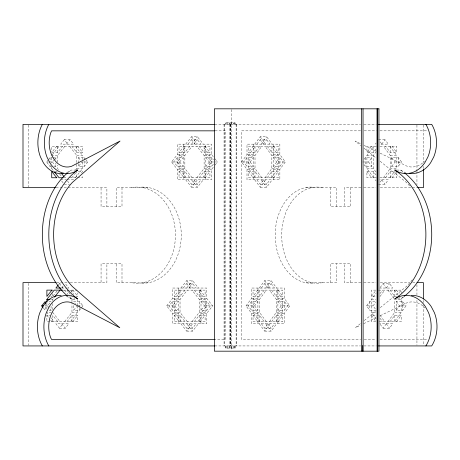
<?xml version="1.0" encoding="UTF-8"?>
<svg xmlns="http://www.w3.org/2000/svg" width="460" height="460" viewBox="0 0 460 460"><rect width="100%" height="100%" fill="white"/><g stroke="black" fill="none" stroke-linecap="round" stroke-linejoin="round"><path stroke-width="0.34" stroke-dasharray="2.3 1.72" d="M241.529 161.983L246.997 154.594L246.997 144.141L279.87 144.141L279.87 154.594L285.338 161.983L279.87 169.378L279.87 179.831L246.997 179.831L246.997 169.378L241.529 161.983L250.183 161.983L253.42 157.613L246.939 157.613L243.708 161.983L246.939 166.359L253.42 166.359L253.42 157.613M259.67 146.222L255.012 152.513L248.538 152.513L253.19 146.222M254.731 144.141L260.199 136.752L266.673 136.752L272.142 144.141M255.369 177.75L248.538 168.515L248.538 155.457L255.369 146.222M256.904 144.141L260.199 139.69L266.673 139.69L269.962 144.141M253.477 144.141L253.477 154.594L248.009 161.983L253.477 169.378L253.477 179.831M261.205 144.141L266.673 136.752M261.843 177.75L255.012 168.515L255.012 155.457L261.843 146.222M263.385 144.141L266.673 139.69M256.904 179.831L260.199 184.282L263.488 179.831M265.029 177.75L271.854 168.515L271.854 155.457L265.029 146.222M273.395 166.434L273.395 157.538L279.87 157.538L283.164 161.983L279.87 166.434L273.395 166.434L276.684 161.983L285.338 161.983M254.731 179.831L260.199 187.22L265.661 179.831M267.202 177.75L271.854 171.459L278.334 171.459L278.334 177.75L248.538 177.75L248.538 171.459L255.012 171.459L259.67 177.75M273.395 179.831L273.395 169.378L278.863 161.983L273.395 154.594L273.395 144.141M260.199 184.282L266.673 184.282L269.962 179.831M271.503 177.75L278.334 168.515L278.334 155.457L271.503 146.222M260.199 187.22L266.673 187.22L272.142 179.831M273.677 177.75L278.334 171.459M246.025 305.888L251.493 298.494L251.493 288.04L284.366 288.04L284.366 298.494L289.834 305.888L284.366 313.277L284.366 323.731L251.493 323.731L251.493 313.277L246.025 305.888L254.679 305.888L257.911 301.513L251.436 301.513L248.199 305.888L251.436 310.259L257.911 310.259L257.911 301.513M264.161 290.122L259.509 296.412L253.029 296.412L257.686 290.122M259.221 288.04L264.69 280.652L271.164 280.652L276.632 288.04M259.86 321.649L253.029 312.415L253.029 299.356L259.86 290.122M261.401 288.04L264.69 283.59L271.164 283.59L274.459 288.04M257.968 288.04L257.968 298.494L252.5 305.888L257.968 313.277L257.968 323.731M265.702 288.04L271.164 280.652M375.929 149.08L373.388 152.513L366.913 152.513L371.565 146.222M266.34 321.649L259.509 312.415L259.509 299.356L266.34 290.122M267.875 288.04L271.164 283.59M364.101 159.252L365.315 157.613L371.795 157.613L371.795 166.359L365.315 166.359L364.101 164.72M373.744 177.75L366.913 168.515L366.913 155.457L373.744 146.222M375.279 144.141L376.102 143.031M362.727 161.983L368.558 161.983L371.795 157.613M375.952 171.977L373.388 168.515L373.388 155.457L375.952 151.995M381.76 144.141L385.049 139.69L388.338 144.141L379.816 144.141M261.401 323.731L264.69 328.181L267.979 323.731M269.52 321.649L276.351 312.415L276.351 299.356L269.52 290.122M277.892 310.333L277.892 301.438L284.366 301.438L287.655 305.888L284.366 310.333L277.892 310.333L281.181 305.888L289.834 305.888M259.221 323.731L264.69 331.119L270.158 323.731M271.699 321.649L276.351 315.359L282.825 315.359L282.825 321.649L253.029 321.649L253.029 315.359L259.509 315.359L264.161 321.649M277.892 323.731L277.892 313.277L283.354 305.888L277.892 298.494L277.892 288.04M264.69 328.181L271.164 328.181L274.459 323.731M275.994 321.649L282.825 312.415L282.825 299.356L275.994 290.122M380.219 182.056L381.863 179.831M383.398 177.75L390.229 168.515L390.229 155.457L383.398 146.222M391.77 166.434L395.059 161.983L401.54 161.983L398.245 157.538L391.77 157.538L391.77 166.434L398.245 166.434L401.54 161.983M264.69 331.119L271.164 331.119L276.632 323.731M278.173 321.649L282.825 315.359M385.578 177.75L390.229 171.459L395.41 171.459M378.574 184.282L385.049 184.282L388.338 179.831L379.816 179.831M389.879 177.75L394.571 171.402M392.052 177.75L396.71 171.459M371.404 296.412L376.061 290.122L371.404 290.122L371.404 296.412L375.941 296.412M366.574 305.888L373.054 305.888L376.286 310.259L369.811 310.259L366.574 305.888L369.811 301.513L376.286 301.513M376.102 318.763L371.404 312.415L371.404 299.356L376.102 293.008M380.184 287.483L383.065 283.59L389.539 283.59L392.834 288.04L379.776 288.04M380 293.555L382.536 290.122M373.054 305.888L375.883 302.059M380.017 296.47L384.709 290.122M386.25 288.04L389.539 283.59M380.184 324.288L383.065 328.181L386.354 323.731M387.895 321.649L394.726 312.415L394.726 299.356L401.2 299.356L401.2 312.415L394.369 321.649M396.261 310.333L399.556 305.888L406.03 305.888L402.741 310.333L396.261 310.333L396.261 301.438L402.741 301.438L406.03 305.888M390.068 321.649L394.726 315.359L401.2 315.359L401.2 321.649L378.546 321.649M383.065 328.181L389.539 328.181L392.834 323.731L379.776 323.731M396.549 321.649L401.2 315.359M56.724 146.222L51.721 152.513L57.552 152.513L62.56 146.222M51.359 166.434L50.065 166.434L46.529 161.983L47.851 160.316M48.294 159.764L50.065 157.538L52.009 157.538M52.152 154.911L59.064 146.222M64.262 139.69L60.72 144.141L73.629 144.141L70.093 139.69L64.262 139.69L67.798 144.141M49.116 161.983L52.359 161.983L53.688 160.316M54.125 159.764L55.896 157.538L52.658 157.538M57.552 162.328L57.552 155.457L64.9 146.222M66.55 144.141L70.093 139.69M75.503 170.142L76.803 168.515L76.803 155.457L69.454 146.222M87.826 161.983L84.347 166.359L78.516 166.359L81.995 161.983L87.826 161.983L86.089 159.798M71.794 177.75L75.549 173.029M75.285 177.75L82.633 168.515L82.633 160.27M81.38 173.029L82.633 171.459L76.803 171.459M58.541 284.705L59.426 283.59L61.37 283.59M53.136 295.889L57.724 290.122M44.93 305.888L47.524 305.888L51.066 301.438L48.472 301.438M52.722 300.731L52.722 299.356L54.015 297.729M61.72 288.04L63.049 286.373M213.279 167.267L211.6 169.378L211.6 179.831L177.376 179.831L177.376 169.378L171.499 161.983L177.376 154.594L177.376 144.141L211.6 144.141L211.6 154.594L213.279 156.705M189.871 146.222L184.862 152.513L179.032 152.513L184.04 146.222M185.69 144.141L191.573 136.752L197.403 136.752L203.285 144.141M177.376 157.538L173.84 161.983L177.376 166.434L183.212 166.434L183.212 157.538L177.376 157.538L177.376 166.434M186.38 177.75L179.032 168.515L179.032 155.457L186.38 146.222M188.036 144.141L191.573 139.69L197.403 139.69L200.945 144.141M183.212 144.141L183.212 154.594L177.33 161.983L183.212 169.378L183.212 179.831M191.527 144.141L197.403 136.752M171.499 161.983L179.67 161.983L183.212 157.538M192.211 177.75L184.862 168.515L184.862 155.457L192.211 146.222M193.867 144.141L197.403 139.69M59.426 328.181L65.257 328.181L68.799 323.731L55.89 323.731L59.426 328.181L62.968 323.731M64.624 321.649L71.967 312.415L71.967 302.795M80.822 308.62L79.517 310.259L73.686 310.259L76.728 306.435M66.964 321.649L71.967 315.359L77.797 315.359L77.797 321.649L46.886 321.649L46.886 315.359L49.479 315.359M70.455 321.649L77.797 312.415L77.797 305.543M81.253 308.073L82.995 305.888L79.517 301.513L73.686 301.513L75.423 303.698M72.795 321.649L77.797 315.359M188.036 179.831L191.573 184.282L195.115 179.831M196.765 177.75L204.113 168.515L204.113 155.457L196.765 146.222M213.4 164.174L211.663 166.359L205.827 166.359L209.306 161.983L217.476 161.983L214.958 165.151M185.69 179.831L191.573 187.22L197.455 179.831M199.105 177.75L204.113 171.459L209.944 171.459L209.944 177.75L179.032 177.75L179.032 171.459L184.862 171.459L189.871 177.75M205.769 179.831L205.769 169.378L211.646 161.983L205.769 154.594L205.769 144.141M191.573 184.282L197.403 184.282L200.945 179.831M202.601 177.75L209.944 168.515L209.944 155.457L202.601 146.222M191.573 187.22L197.403 187.22L203.285 179.831M204.941 177.75L209.944 171.459M166.664 305.888L172.546 298.494L172.546 288.04L206.764 288.04L206.764 298.494L212.646 305.888L206.764 313.277L206.764 323.731L172.546 323.731L172.546 313.277L166.664 305.888L174.834 305.888L178.376 301.438L172.546 301.438L169.004 305.888L172.546 310.333L178.376 310.333L178.376 301.438M185.035 290.122L180.032 296.412L174.202 296.412L179.204 290.122M180.861 288.04L186.737 280.652L192.573 280.652L198.45 288.04M181.545 321.649L174.202 312.415L174.202 299.356L181.545 290.122M183.201 288.04L186.737 283.59L192.573 283.59L196.109 288.04M178.376 288.04L178.376 298.494L172.494 305.888L178.376 313.277L178.376 323.731M186.691 288.04L192.573 280.652M187.375 321.649L180.032 312.415L180.032 299.356L187.375 290.122M189.031 288.04L192.573 283.59M183.201 323.731L186.737 328.181L190.279 323.731M191.935 321.649L199.278 312.415L199.278 299.356L191.935 290.122M200.997 310.259L200.997 301.513L206.827 301.513L210.306 305.888L206.827 310.259L200.997 310.259L204.476 305.888L212.646 305.888M180.861 323.731L186.737 331.119L192.619 323.731M194.275 321.649L199.278 315.359L205.108 315.359L205.108 321.649L174.202 321.649L174.202 315.359L180.032 315.359L185.035 321.649M200.934 323.731L200.934 313.277L206.816 305.888L200.934 298.494L200.934 288.04M186.737 328.181L192.573 328.181L196.109 323.731M197.765 321.649L205.108 312.415L205.108 299.356L197.765 290.122M186.737 331.119L192.573 331.119L198.45 323.731M200.106 321.649L205.108 315.359M360.341 323.696L355.361 327.716L360.479 325.243M364.211 320.574L375.831 311.196M380.259 307.619L406.26 286.632A66.096 52.578 -90 0 0 413.229 278.426M363.676 323.702L375.826 317.831M380.305 315.669L407.169 302.691A24.754 19.688 -90 0 1 425.028 307.976M214.722 124.349L360.582 124.349M363.831 124.349L376.389 124.349M214.981 130.841L225.733 130.841L225.733 339.434L214.981 339.434M360.559 130.841L241.437 130.841L241.437 339.434L360.617 339.434M364.147 130.841L376.349 130.841M379.937 130.841L428.018 130.841M378.574 139.69L385.049 139.69M376.332 146.222L366.913 146.222L366.913 152.513M379.948 146.222L396.71 146.222L396.71 152.513L390.229 152.513L385.578 146.222M71.794 146.222L76.803 152.513L82.633 152.513L82.633 146.222L51.721 146.222L51.721 151.811M199.105 146.222L204.113 152.513L209.944 152.513L209.944 146.222L179.032 146.222L179.032 152.513M267.202 146.222L271.854 152.513L278.334 152.513L278.334 146.222L248.538 146.222L248.538 152.513M177.376 154.594L183.212 154.594M205.769 154.594L211.6 154.594M246.997 154.594L253.477 154.594M273.395 154.594L279.87 154.594M57.552 155.457L51.721 155.457L51.721 163.018M76.803 155.457L82.633 155.457L82.633 159.58M179.032 155.457L184.862 155.457M204.113 155.457L209.944 155.457M248.538 155.457L255.012 155.457M271.854 155.457L278.334 155.457M366.913 155.457L373.388 155.457M390.229 155.457L396.71 155.457L396.71 168.515L390.229 168.515M78.516 162.995L78.516 157.613L84.347 157.613L85.652 159.252M205.827 166.359L205.827 157.613L211.663 157.613L213.4 159.798M46.529 161.983L48.472 161.983M53.952 166.434L55.896 166.434L55.896 163.012M51.721 166.451L51.721 168.515L53.665 168.515M76.803 168.515L82.633 168.515M179.032 168.515L184.862 168.515M204.113 168.515L209.944 168.515M248.538 168.515L255.012 168.515M271.854 168.515L278.334 168.515M366.913 168.515L373.388 168.515M177.376 169.378L183.212 169.378M205.769 169.378L211.6 169.378M246.997 169.378L253.477 169.378M273.395 169.378L279.87 169.378M66.487 172.546A30.872 22.833 90 0 0 71.242 170.068L75.779 170.068M396.733 170.068L400.62 170.068A30.872 24.558 90 0 0 405.743 172.546M54.958 171.459L57.552 171.459M376.332 177.75L366.913 177.75L366.913 171.459L373.388 171.459L375.929 174.892M63.601 177.75L67.379 177.75M69.454 177.75L76.803 177.75L76.803 172.155M77.447 177.75L82.633 177.75L82.633 174.955M379.948 177.75L396.71 177.75L396.71 172.155M60.72 179.831L66.384 179.831M67.263 179.831L73.629 179.831M64.262 184.282L69.443 184.282M142.238 187.496L148.068 187.496M306.067 187.496L312.541 187.496M56.045 187.657L106.892 187.657L106.892 206.649M360.881 187.657L344.356 187.657L344.356 206.649M363.756 187.657L375.981 187.657M380.288 187.657L416.944 187.657M56.66 282.624L69.546 282.624M70.265 282.624L106.892 282.624L106.892 263.632M360.881 282.624L344.356 282.624L344.356 263.632M363.756 282.624L375.981 282.624M380.288 282.624L409.756 282.624M412.626 282.624L416.225 282.624M142.238 282.785L148.068 282.785M306.067 282.785L312.541 282.785M61.548 288.04L66.677 288.04M67.384 288.04L68.799 288.04L65.257 283.59M51.894 290.122L53.187 290.122M63.238 290.122L77.084 290.122M378.546 290.122L401.2 290.122L401.2 292.916M50.772 296.412L52.072 296.412M75.854 296.412L77.797 296.412L77.797 292.916M194.275 290.122L199.278 296.412L205.108 296.412L205.108 290.122L174.202 290.122L174.202 296.412M271.699 290.122L276.351 296.412L282.825 296.412L282.825 290.122L253.029 290.122L253.029 296.412M390.068 290.122L394.726 296.412L396.669 296.412M172.546 298.494L178.376 298.494M200.934 298.494L206.764 298.494M251.493 298.494L257.968 298.494M277.892 298.494L284.366 298.494M66.367 296.366A31.291 23.144 90 0 1 71.242 298.902L75.129 298.902M397.382 298.902L400.62 298.902A31.291 24.892 -90 0 1 403.483 297.309M51.422 299.356L52.722 299.356M69.805 296.642L71.967 299.356L76.504 299.356M174.202 299.356L180.032 299.356M199.278 299.356L205.108 299.356M253.029 299.356L259.509 299.356M276.351 299.356L282.825 299.356M371.404 299.356L375.941 299.356M77.809 305.888L82.995 305.888M49.122 310.333L51.066 310.333L51.066 306.228M51.422 312.415L46.886 312.415L49.479 315.675M71.967 312.415L77.797 312.415M174.202 312.415L180.032 312.415M199.278 312.415L205.108 312.415M253.029 312.415L259.509 312.415M276.351 312.415L282.825 312.415M371.404 312.415L375.941 312.415M394.726 312.415L401.2 312.415M172.546 313.277L178.376 313.277M200.934 313.277L206.764 313.277M251.493 313.277L257.968 313.277M277.892 313.277L284.366 313.277M371.404 315.359L376.061 321.649L371.404 321.649L371.404 315.359L375.941 315.359M364.211 339.434L375.699 339.434M380.006 339.434L428.11 339.434M214.722 345.931L360.582 345.931M363.831 345.931L376.389 345.931M360.243 143.537L355.114 141.047L360.674 145.538M364.09 145.4L376.274 151.305M380.121 153.168L407.06 166.221A24.334 19.36 -90 0 0 424.476 161.242M364.009 148.229L376.24 158.102M380.132 161.242L406.26 182.333A66.096 52.578 -90 0 1 410.124 186.513M204.941 146.222L209.944 152.513M214.958 158.815L217.476 161.983M191.573 136.752L197.455 144.141M191.573 139.69L195.115 144.141M205.827 157.613L209.306 161.983M179.67 161.983L183.212 166.434M193.867 179.831L197.403 184.282M191.527 179.831L197.403 187.22M179.032 171.459L184.04 177.75M200.106 290.122L205.108 296.412M186.737 280.652L192.619 288.04M77.625 146.222L82.633 152.513M186.737 283.59L190.279 288.04M200.997 301.513L204.476 305.888M75.285 146.222L82.633 155.457M78.516 157.613L80.69 160.344M174.834 305.888L178.376 310.333M189.031 323.731L192.573 328.181M186.691 323.731L192.573 331.119M52.359 161.983L55.896 166.434M58.414 169.602L57.552 168.515L57.552 165.077M67.436 180.941L70.093 184.282M174.202 315.359L179.204 321.649M59.639 174.081L62.14 177.227M51.721 168.515L53.452 170.689M61.605 180.941L63.376 183.166M72.795 290.122L77.797 296.412M70.455 290.122L73.91 294.469M66.964 290.122L68.212 291.697M68.632 292.221L71.547 295.889M59.426 283.59L62.968 288.04M64.624 290.122L68.08 294.469M47.524 305.888L51.066 310.333M52.722 312.415L60.064 321.649M61.72 323.731L65.257 328.181M57.724 321.649L52.722 315.359L52.722 321.649M43.464 308.108L45.235 310.333L45.235 304.859M51.209 317.848L54.234 321.649M46.886 315.359L48.973 317.981M50.64 320.079L51.894 321.649M392.052 146.222L396.71 152.513M389.879 146.222L396.71 155.457M380.219 141.916L381.863 144.141M391.77 157.538L395.059 161.983M368.558 161.983L371.795 166.359M381.76 179.831L385.049 184.282M375.279 179.831L376.102 180.941M366.913 171.459L371.565 177.75M396.549 290.122L399.084 293.555M394.369 290.122L398.21 295.314M398.642 295.895L401.2 299.356M383.065 283.59L386.354 288.04M387.895 290.122L394.3 298.781M396.261 301.438L399.556 305.888M273.677 146.222L278.334 152.513M260.199 136.752L265.661 144.141M260.199 139.69L263.488 144.141M273.395 157.538L276.684 161.983M380.017 315.301L384.709 321.649M386.25 323.731L389.539 328.181M380 318.216L382.536 321.649M250.183 161.983L253.42 166.359M263.385 179.831L266.673 184.282M261.205 179.831L266.673 187.22M248.538 171.459L253.19 177.75M278.173 290.122L282.825 296.412M264.69 280.652L270.158 288.04M264.69 283.59L267.979 288.04M277.892 301.438L281.181 305.888M254.679 305.888L257.911 310.259M267.875 323.731L271.164 328.181M265.702 323.731L271.164 331.119M253.029 315.359L257.686 321.649M423.413 125.062L423.413 162.76M423.413 166.319L423.413 168.452M423.413 300.403L423.413 302.542M423.413 305.382L423.413 345.218M416.938 125.062L416.938 170.585M416.938 171.298L416.938 184.811M416.938 284.757L416.938 294.716M416.938 300.403L416.938 345.218M402.741 301.438L402.741 310.333M398.245 157.538L398.245 166.434M394.726 290.122L394.726 296.412M394.726 315.359L394.726 321.649M390.229 146.222L390.229 152.513M390.229 171.459L390.229 177.75M373.388 146.222L373.388 152.513M373.388 171.459L373.388 177.75M369.811 301.513L369.811 310.259M365.315 157.613L365.315 166.359M350.83 187.657L350.83 206.649L330.309 206.649L330.309 187.657M350.83 282.624L350.83 263.632L330.309 263.632L330.309 282.624M336.783 206.649L336.783 187.657L316.261 187.657A48.064 35.552 -90 0 0 275.195 235.14A48.064 35.552 -90 0 0 316.261 282.624L336.783 282.624L336.783 263.632M284.366 301.438L284.366 310.333M279.87 157.538L279.87 166.434M276.351 290.122L276.351 296.412M276.351 315.359L276.351 321.649M271.854 146.222L271.854 152.513M271.854 171.459L271.854 177.75M259.509 290.122L259.509 296.412M259.509 315.359L259.509 321.649M255.012 146.222L255.012 152.513M255.012 171.459L255.012 177.75M251.436 301.513L251.436 310.259M246.939 157.613L246.939 166.359M236.267 124.349L236.267 345.931M236.112 124.349L236.112 345.931M235.129 124.349L235.123 122.831L225.279 122.831L225.331 124.349M235.129 345.931L235.123 348.082L225.279 348.082L225.331 345.931M234.893 122.831L234.893 124.349M234.893 345.931L234.893 348.082M234.841 122.831L234.841 124.349M234.841 345.931L234.841 348.082M231.788 109.537L231.788 350.462M231.575 122.831L231.575 124.349M231.575 345.931L231.575 348.082M230.903 122.831L230.903 124.349M230.903 345.931L230.903 348.082M230.54 124.349L230.54 345.931M230.437 124.349L230.437 345.931M230.276 124.349L230.276 345.931M229.632 124.349L229.632 345.931M229.27 122.831L229.27 124.349M229.27 345.931L229.27 348.082M229.132 122.831L229.132 124.349M229.132 345.931L229.132 348.082M227.441 122.831L227.441 124.349M227.441 345.931L227.441 348.082M226.849 122.831L226.849 124.349M226.849 345.931L226.849 348.082M225.584 122.831L225.584 124.349M225.584 345.931L225.584 348.082M224.445 124.349L224.445 345.931M224.06 124.349L224.06 345.931M211.663 157.613L211.663 166.359M206.827 301.513L206.827 310.259M204.113 146.222L204.113 152.513M204.113 171.459L204.113 177.75M199.278 290.122L199.278 296.412M199.278 315.359L199.278 321.649M184.862 146.222L184.862 152.513M184.862 171.459L184.862 177.75M180.032 290.122L180.032 296.412M180.032 315.359L180.032 321.649M172.546 301.438L172.546 310.333M121.998 187.657L121.998 206.649L101.062 206.649L101.062 187.657M121.998 282.624L121.998 263.632L101.062 263.632L101.062 282.624M116.167 206.649L116.167 187.657L137.109 187.657A48.064 38.232 -90 0 1 181.274 235.14A48.064 38.232 -90 0 1 137.109 282.624L116.167 282.624L116.167 263.632M84.347 157.613L84.347 160.304M84.347 160.977L84.347 166.359M79.517 301.513L79.517 307.567M79.517 308.24L79.517 310.259M78.516 163.668L78.516 166.359M77.797 299.356L77.797 304.853M76.803 146.222L76.803 152.513M73.686 305.549L73.686 310.259M71.967 290.122L71.967 292.916M71.967 299.356L71.967 302.105M71.967 315.359L71.967 321.649M57.552 146.222L57.552 152.513M55.896 157.538L55.896 159.591M52.722 293.618L52.722 296.412M52.722 303.479L52.722 309.666M50.065 157.538L50.065 161.644M50.065 165.065L50.065 166.434M46.886 302.795L46.886 309.666M28.83 125.062L28.83 186.944M28.83 283.331L28.83 345.218M131.278 187.657A48.064 38.232 -90 0 1 175.444 235.14A48.064 38.232 -90 0 1 131.278 282.624M400.62 170.068A72.622 57.77 90 0 1 404.047 172.494M403.483 296.895A72.622 57.77 90 0 1 400.62 298.902M71.242 298.902A72.622 53.711 90 0 1 67.539 296.033M68.057 172.494A72.622 53.711 90 0 1 71.242 170.068M322.736 282.624A48.064 35.552 -90 0 1 281.669 235.14A48.064 35.552 -90 0 1 322.736 187.657M233.323 124.349L233.323 122.831L233.272 124.349M233.323 348.082L233.323 345.931L233.272 348.082"/><path stroke-width="0.69" d="M51.894 290.122L46.886 296.412L46.886 290.122L52.072 290.122M43.021 307.556L41.693 305.888L45.235 301.438L45.235 304.175M46.886 302.105L46.886 299.356L54.234 290.122L62.543 290.122M58.098 285.263L55.89 288.04L60.841 288.04M54.447 297.183L60.064 290.122M214.734 124.349L23 124.349L23 187.657L55.326 187.657M378.459 124.349L431.716 124.349A30.872 24.558 90 0 1 433.699 157.032L430.623 162.742A30.872 24.558 90 0 1 409.118 173.345M214.268 130.841L51.583 130.841L50.686 132.94A24.334 17.997 -90 0 0 51.244 153.996L53.498 158.499A24.334 17.997 -90 0 0 71.737 166.221L120.037 141.047L72.479 182.333A66.096 48.886 -90 0 0 72.479 286.632L119.807 327.716L71.633 302.691A24.754 18.308 90 0 0 52.957 310.834L50.692 315.502A24.754 18.308 90 0 0 50.456 337.145L51.497 339.434L214.262 339.434M76.429 170.068L77.723 170.068A72.622 53.711 90 0 0 48.806 234.485A72.622 53.711 90 0 0 77.723 298.902A31.291 23.144 -90 0 0 49.237 306.653L46.374 312.558A31.291 23.144 90 0 0 48.806 345.931M425.885 345.931A31.291 24.892 90 0 0 428.501 312.558L425.425 306.653A31.291 24.892 90 0 0 394.789 298.902A72.622 57.77 -90 0 0 425.885 234.485A72.622 57.77 -90 0 0 394.789 170.068L396.089 170.068M56.902 177.75L51.721 177.75L51.721 171.459L56.724 177.75M63.221 177.75L59.064 177.75L54.314 171.775M417.663 187.657L423.413 187.657L423.413 169.165M56.045 282.624L23 282.624L23 345.931L214.734 345.931M416.938 282.624L423.413 282.624L423.413 298.983M46.886 299.356L50.129 299.356M41.693 305.888L43.637 305.888M378.459 345.931L431.716 345.931A31.291 24.892 90 0 0 434.332 312.558L431.256 306.653A31.291 24.892 -90 0 0 411.43 295.377M61.439 173.403L64.032 176.663M377.418 108.819L377.505 351.181M377.016 108.819L377.102 351.181M363.032 108.819L363.112 351.181M362.71 345.443L362.71 351.181M361.52 108.819L361.52 351.181M425.885 124.349A30.872 24.558 -90 0 1 427.869 157.032L424.793 162.742A30.872 24.558 90 0 1 394.789 170.068M404.61 172.931A72.622 57.77 90 0 1 404.047 296.47M63.348 173.345A30.872 22.833 90 0 1 43.349 162.742L40.486 157.032A30.872 22.833 90 0 1 42.331 124.349M67.022 295.59A72.622 53.711 90 0 1 67.539 172.931M42.331 345.931A31.291 23.144 90 0 1 39.899 312.558L42.763 306.653A31.291 23.144 90 0 1 61.197 295.377M77.723 170.068A30.872 22.833 90 0 1 49.824 162.742L46.966 157.032A30.872 22.833 90 0 1 48.806 124.349M378.942 108.819L214.366 108.819L214.366 351.181L378.942 351.181L378.942 108.819"/></g></svg>
